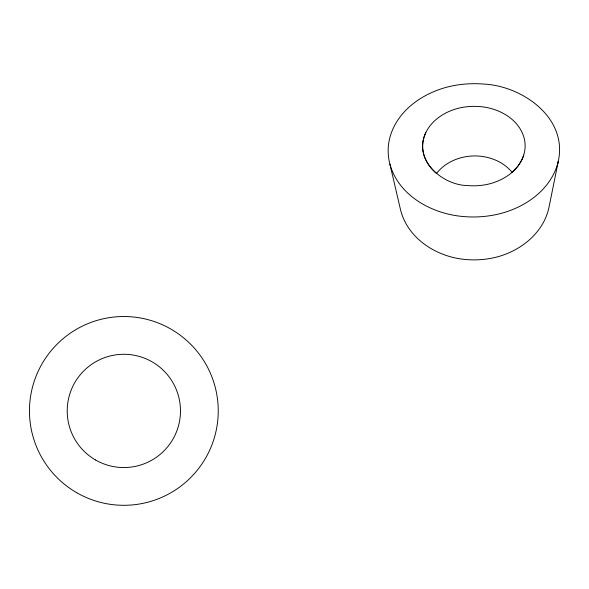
<?xml version="1.0" encoding="UTF-8"?>
<svg xmlns="http://www.w3.org/2000/svg" width="589" height="589" viewBox="0 0 589 589"><rect width="100%" height="100%" fill="white"/><g stroke="black" fill="none" stroke-linecap="round" stroke-linejoin="round"><path stroke-width="0.88" d="M557.879 162.998C569.151 118.477 522.421 85.427 482.582 83.991A109.988 109.988 0 0 0 459.825 84.661C428.895 88.453 395.808 108.413 389.13 140.734A52.126 52.126 0 0 0 389.086 160.635L400.446 209.389C407.374 238.589 436.847 257.113 465.479 259.469A90.478 90.478 0 0 0 489.599 258.549C516.641 254.146 543.286 234.982 549.029 207.092L558.247 161.511C550.899 191.97 520.455 210.899 491.049 215.53A109.856 109.856 0 0 1 463.344 216.531C432.216 213.998 398.65 195.923 389.859 164.066M523.717 155.157L524.608 151.594A30.915 30.915 0 0 0 524.637 140.219C520.477 119.604 498.935 107.824 479.306 106.543A65.975 65.975 0 0 0 465.148 106.977C446.153 109.37 425.781 122.122 422.895 142.369A30.856 30.856 0 0 0 422.902 150.445C424.117 159.56 429.469 167.718 436.508 173.468C443.738 164.103 454.944 158.404 466.503 156.586A54.291 54.291 0 0 1 480.609 156.24C492.581 157.506 504.412 162.917 512.113 172.356L517.967 166.127L522.001 159.545A33.617 33.617 0 0 0 523.717 155.157C518.165 172.209 500.724 182.406 483.768 185.02A65.931 65.931 0 0 1 467.843 185.572C442.044 185.358 412.874 159.567 425.766 132.658M76.651 492.662A94.395 94.395 0 0 0 218.239 410.916A94.395 94.395 0 0 0 76.651 329.163A94.395 94.395 0 0 0 76.651 492.662M95.528 459.965A56.64 56.64 0 0 0 180.484 410.916A56.64 56.64 0 0 0 95.528 361.867A56.64 56.64 0 0 0 95.528 459.965"/></g></svg>
